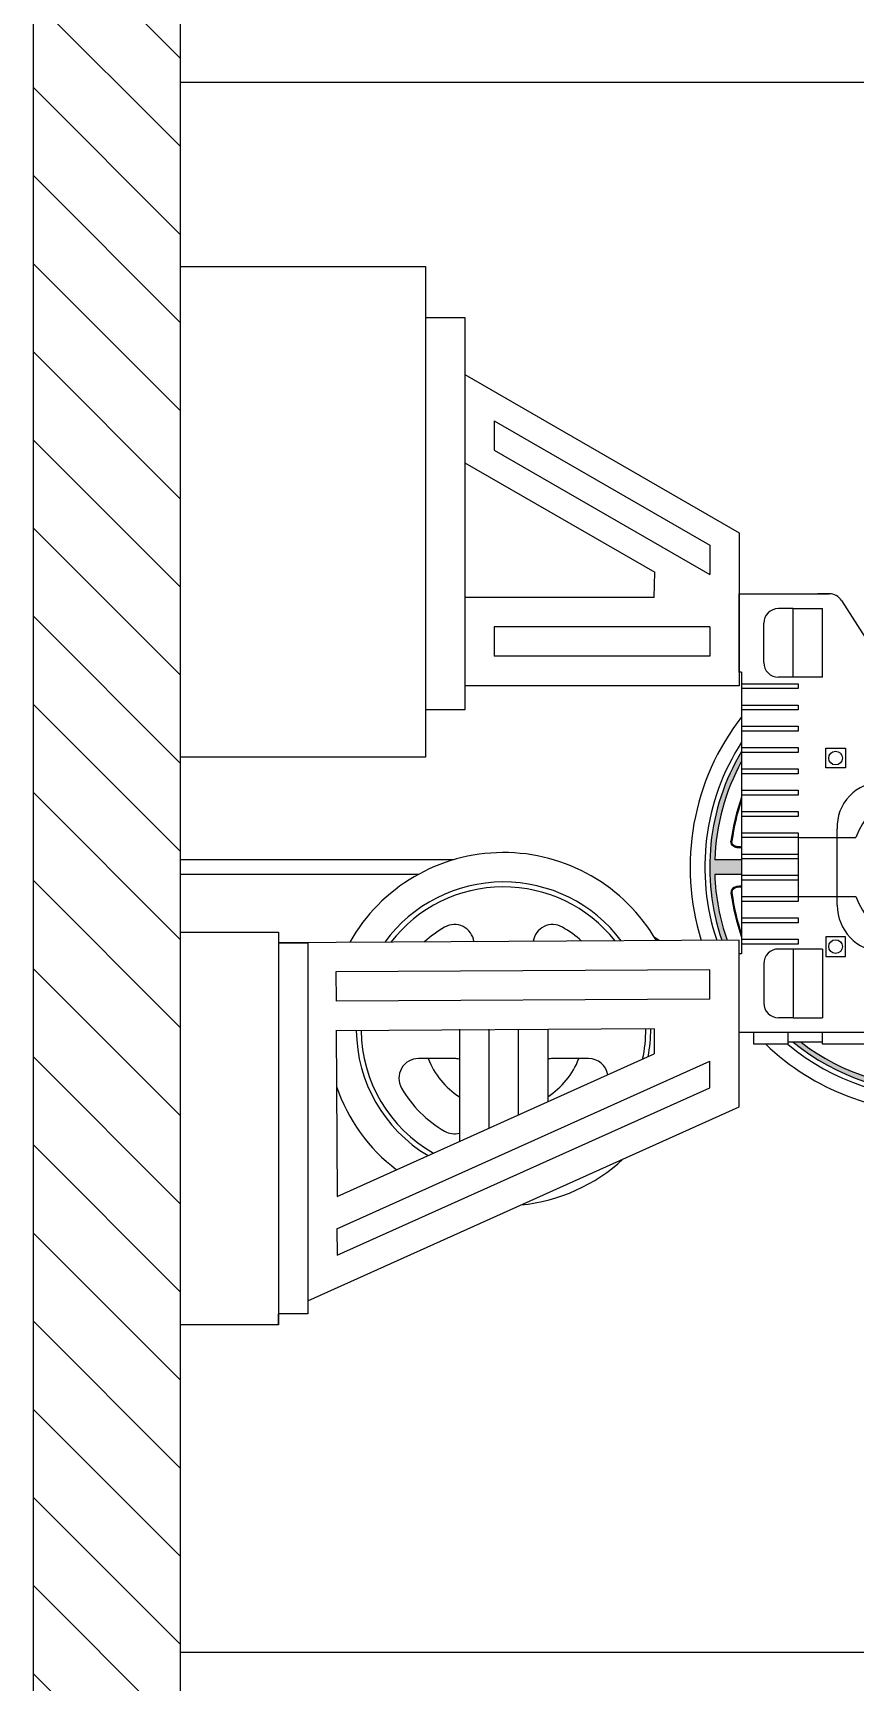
# Model space of a CAD drawing. Header units: metres. Extents: x 278.31 to 281.61, y 316.18 to 322.48.
# Drawn here: x 278.308 to 279.146, y 317.644 to 319.325 of the extents above; entities that cross this region are included whole.
import ezdxf

# ---------------------------------------------------------------- set-up
doc = ezdxf.new("R2010")
doc.units = ezdxf.units.M

msp = doc.modelspace()

# ---------------------------------------------------------------- hatches: boundary and pattern name
h = msp.add_hatch()
h.set_pattern_fill('ANSI31', color=256, scale=0.02, angle=-90.00000000000001)
h.set_pattern_definition([(315, (-39.3677562204075, 645.4768112431092), (0.04490128060534578, 0.04490128060534576), [])])
h.paths.add_polyline_path([(278.3076900402305, 316.1754462606381), (278.4576900402305, 316.1754462606381), (278.4576900402305, 322.4754462606381), (278.3076900402305, 322.4754462606381)])
at = {"linetype": 'Continuous'}
h = msp.add_hatch(color=256, dxfattribs=at)
h.dxf.hatch_style = 1
edge = h.paths.add_edge_path()
edge.add_line((279.0096168381135, 318.4008514166349), (279.0148994565419, 318.4008799366401))
edge.add_arc((279.22718432017, 318.4754462606381), 0.225000000000468, 181.9102131717187, 199.3541291799968, ccw=False)
edge.add_line((279.002309354911, 318.4679462606381), (279.0296843201695, 318.4679462606381))
edge.add_line((279.0296843201695, 318.4679462606381), (279.0296843201695, 318.4829462606381))
edge.add_line((279.0296843201695, 318.4829462606381), (279.002309354911, 318.4829462606381))
edge.add_arc((279.2271843201683, 318.4754462606384), 0.2249999999988145, 151.3754490465145, 178.0897868283686, ccw=False)
edge.add_line((279.0296843201695, 318.5832365663246), (279.0296843201695, 318.5933180129794))
edge.add_arc((279.2271843201696, 318.4754462606381), 0.230000000000095, 149.1704447355754, 198.9247100970864)
edge = h.paths.add_edge_path()
edge.add_line((279.0271290129809, 318.3724760024774), (279.0271333392811, 318.3619579130176))
edge.add_arc((279.2271843201696, 318.4754462606381), 0.230000000000095, 209.5661177407062, 209.5918457939369)
edge.add_line((279.0271843201695, 318.3618680937221), (279.0271843201695, 318.3723686199976))
edge.add_arc((279.22718432017, 318.4754462606381), 0.225000000000468, 207.2352858899424, 207.266044450686, ccw=False)
h = msp.add_hatch(color=256, dxfattribs=at)
h.dxf.hatch_style = 1
h.paths.add_polyline_path([(279.3837338331039, 318.3069462606381), (279.3762908257284, 318.3069462606381, -0.3590744260167439), (279.0902071322877, 318.2969462606381), (279.0821403613156, 318.2969462606381, 0.3738388149085967)])

# ---------------------------------------------------------------- linework, layer by layer
for p, q in [((278.3076900402305, 322.4754462606381), (278.3076900402305, 316.1754462606381)), ((278.4576900402305, 322.4754462606381), (278.4576900402305, 316.1754462606381)), ((278.4576900402305, 319.2754462606381), (281.4576900402305, 319.2754462606381)), ((278.4576900402305, 319.2754462606381), (278.4576900402305, 317.6754462606381)), ((278.4576900402305, 319.0875134869819), (278.7076900402305, 319.0875134869819)), ((278.7076900402305, 319.0875134869819), (278.7076900402305, 318.5875134869819)), ((278.7076900402305, 319.0355862606381), (278.7476900402305, 319.0355862606381)), ((278.7476900402305, 319.0355862606381), (278.7476900402305, 318.6355862606381)), ((278.7476900402305, 318.9775675959277), (279.0271843201695, 318.816201498168)), ((278.7776900402305, 318.9302470878521), (278.9972207540719, 318.8035009711204)), ((278.7776900402305, 318.930247087852), (278.7776900402305, 318.9002470878521)), ((278.7776900402305, 318.9002470878521), (278.9972207540719, 318.7735009711204)), ((278.7476900402305, 318.8875675959277), (278.9412273916249, 318.775828754002)), ((279.0271843201695, 318.816201498168), (279.0271843201695, 318.6602483832533)), ((278.9972207540719, 318.8035009711204), (278.9972207540719, 318.7735009711204)), ((278.9407134408149, 318.7502483832532), (278.9412273916249, 318.775828754002)), ((278.9407134408149, 318.7502483832532), (278.7476900402305, 318.7502483832533)), ((278.9972207540719, 318.7202483832533), (278.7776900402305, 318.7202483832532)), ((278.7776900402304, 318.7202483832532), (278.7776900402304, 318.6902483832533)), ((278.9972207540719, 318.7202483832533), (278.997220754072, 318.6902483832533)), ((278.997220754072, 318.6902483832533), (278.7776900402305, 318.6902483832532)), ((279.0271843201695, 318.6602483832533), (278.7476900402305, 318.6602483832533)), ((278.7476900402305, 318.6355862606381), (278.7076900402305, 318.6355862606381)), ((278.7076900402305, 318.5875134869819), (278.4576900402305, 318.5875134869819)), ((278.7363120107197, 318.4829462606381), (278.4576900402305, 318.4829462606381)), ((278.4576900402305, 318.4829462606381), (278.4576900402305, 318.4679462606381)), ((278.7002900482526, 318.4679462606381), (278.4576900402305, 318.4679462606381)), ((278.4576900402305, 318.409072918713), (278.5576900402305, 318.409072918713)), ((278.5576900402305, 318.409072918713), (278.5576900402307, 318.0090747699795)), ((279.0271843201695, 318.4009462606381), (278.5576900402305, 318.3984115367185)), ((278.5576900402305, 318.3984115367185), (278.5876900402305, 318.3984115367185)), ((278.5876900402305, 318.3984115367185), (278.5876900402305, 318.0200747699795)), ((278.9455754745071, 318.4005056676384), (278.9408954428241, 318.4037621475498)), ((279.0271872077047, 318.2309931457501), (279.0271173027273, 318.4009459398209)), ((278.9971297065771, 318.3707835634164), (278.6162932513594, 318.3687294339858)), ((278.6162932513594, 318.3687294339857), (278.6164134349286, 318.3387302245134)), ((278.9971420460216, 318.3407839390802), (278.9971297065771, 318.3707835634163)), ((278.9971420460216, 318.3407839390803), (278.6164134349286, 318.3387302245134)), ((279.0271843201694, 318.3254462606381), (279.027148346957, 318.3254712916745)), ((278.9407134408149, 318.3104788529302), (278.6161316561438, 318.308726488208)), ((278.6165336279391, 318.3087286583889), (278.6174507270661, 318.1398101048252)), ((278.7420881660761, 318.3102564171405), (278.7420881660761, 318.1958026177037)), ((278.7720881660761, 318.3102564171405), (278.7720881660761, 318.2092799115225)), ((278.8020881660761, 318.3102564171405), (278.8020881660761, 318.2227572053413)), ((278.8320881660761, 318.3102564171405), (278.8320881660762, 318.23623449916)), ((278.9407134408149, 318.3104788529302), (278.9407134408149, 318.2850336572865)), ((278.6173423064679, 318.106873140614), (278.9971680729848, 318.2775072557899)), ((278.6174507270661, 318.1398101048252), (278.9407134408149, 318.2850336572866)), ((278.7370881660762, 318.2802564171405), (278.7004856256439, 318.2802564171405)), ((278.8736907065083, 318.2802564171405), (278.8370881660761, 318.2802564171405)), ((278.9971792225258, 318.2504005216472), (278.9971680729848, 318.2775072557899)), ((279.0271625330662, 318.2909820608383), (279.0271872077047, 318.2909931457501)), ((278.6174507270661, 318.0798101048252), (278.9971792225257, 318.2504005216473)), ((278.5876900402304, 318.0335520637982), (279.0271872077047, 318.2309931457501)), ((278.617342306468, 318.1068731406141), (278.6174507270661, 318.0798101048252)), ((278.5576900402307, 318.0090747699795), (278.4576900402305, 318.0090729187817)), ((278.5576900402307, 318.0090747699795), (278.5576900402307, 318.0200747699795)), ((278.5876900402305, 318.0200747699795), (278.5576900402307, 318.0200747699795)), ((278.4576900402305, 317.6754462606381), (281.4576900402305, 317.6754462606381))]:
    msp.add_line(p, q)
for p, q in [((279.0271843201695, 318.6739462606381), (279.0271843201695, 318.7539462606381)), ((279.0271843201695, 318.7539462606381), (279.1189501317916, 318.7539462606381)), ((279.1189501317916, 318.7539462606381), (279.1071843201694, 318.7539462606381)), ((279.1316050541076, 318.746999393021), (279.1971843201695, 318.6439462606381)), ((279.0821843201695, 318.7389462606381), (279.0671843201695, 318.7389462606381)), ((279.0821843201695, 318.6689462606381), (279.0821843201695, 318.7389462606381)), ((279.0821843201695, 318.7389462606381), (279.1121843201694, 318.7389462606381)), ((279.1121843201694, 318.6689462606381), (279.1121843201694, 318.7389462606381)), ((279.0521843201694, 318.6839462606381), (279.0521843201694, 318.7239462606381)), ((279.0296843201695, 318.6739462606381), (279.0271843201695, 318.6739462606381)), ((279.0296843201695, 318.6739462606381), (279.0296843201695, 318.3869462606381)), ((279.0296843201695, 318.6622762606381), (279.0871843201695, 318.6622762606381)), ((279.0821843201695, 318.6689462606381), (279.0671843201695, 318.6689462606381)), ((279.1121843201694, 318.6689462606381), (279.0821843201695, 318.6689462606381)), ((279.0871843201695, 318.6622762606381), (279.0871843201695, 318.6572762606381)), ((279.0871843201695, 318.6572762606381), (279.0296843201695, 318.6572762606381)), ((279.0296843201695, 318.6405862606381), (279.0871843201695, 318.6405862606381)), ((279.0871843201695, 318.6355862606381), (279.0296843201695, 318.6355862606381)), ((279.0871843201695, 318.6405862606381), (279.0871843201695, 318.6355862606381)), ((279.0296843201695, 318.6188962606381), (279.0871843201695, 318.6188962606381)), ((279.0871843201695, 318.6138962606381), (279.0296843201695, 318.6138962606381)), ((279.0871843201695, 318.6188962606381), (279.0871843201695, 318.6138962606381)), ((279.0296843201695, 318.5972062606381), (279.0871843201695, 318.5972062606381)), ((279.0871843201695, 318.5972062606381), (279.0871843201695, 318.5922062606381)), ((279.1153974264753, 318.596551067072), (279.1353974264753, 318.596551067072)), ((279.1153974264753, 318.576551067072), (279.1153974264753, 318.596551067072)), ((279.1353974264753, 318.596551067072), (279.1353974264753, 318.576551067072)), ((279.0871843201695, 318.5922062606381), (279.0296843201695, 318.5922062606381)), ((279.0296843201695, 318.5755162606381), (279.0871843201695, 318.5755162606381)), ((279.0871843201695, 318.5705162606381), (279.0296843201695, 318.5705162606381)), ((279.0871843201695, 318.5755162606381), (279.0871843201695, 318.5705162606381)), ((279.1353974264753, 318.576551067072), (279.1153974264753, 318.576551067072)), ((279.0296843201695, 318.5538262606381), (279.0871843201695, 318.5538262606381)), ((279.0871843201695, 318.5488262606381), (279.0296843201695, 318.5488262606381)), ((279.0871843201695, 318.5538262606381), (279.0871843201695, 318.5488262606381)), ((279.0296843201695, 318.5321362606381), (279.0871843201695, 318.5321362606381)), ((279.0871843201695, 318.5271362606381), (279.0296843201695, 318.5271362606381)), ((279.0871843201695, 318.5321362606381), (279.0871843201695, 318.5271362606381)), ((279.0296843201695, 318.5104462606381), (279.0871843201695, 318.5104462606381)), ((279.0871843201695, 318.5104462606381), (279.0871843201695, 318.5054462606381)), ((279.1271843201695, 318.4365051180299), (279.1271843201695, 318.5143874032462)), ((279.0871843201695, 318.5054462606381), (279.0296843201695, 318.5054462606381)), ((279.0871843201695, 318.5054462606381), (279.1460676348356, 318.5054462606381)), ((279.0871843201695, 318.5054462606381), (279.0871843201695, 318.4754462606381)), ((279.0296843201695, 318.4829462606381), (279.002309354911, 318.4829462606381)), ((279.0296843201695, 318.4887562606381), (279.0871843201695, 318.4887562606381)), ((279.0871843201695, 318.4837562606381), (279.0296843201695, 318.4837562606381)), ((279.0296843201695, 318.4679462606381), (279.002309354911, 318.4679462606381)), ((279.0296843201695, 318.4670662606381), (279.0871843201695, 318.4670662606381)), ((279.0871843201695, 318.4620662606381), (279.0296843201695, 318.4620662606381)), ((279.0871843201695, 318.4754462606381), (279.0871843201695, 318.4454462606381)), ((279.0296843201695, 318.4453762606381), (279.0871843201695, 318.4453762606381)), ((279.0871843201695, 318.4454462606381), (279.1460676348356, 318.4454462606381)), ((279.0871843201695, 318.4453762606381), (279.0871843201695, 318.4403762606381)), ((279.0871843201695, 318.4403762606381), (279.0296843201695, 318.4403762606381)), ((279.0296843201695, 318.4236862606381), (279.0871843201695, 318.4236862606381)), ((279.0871843201695, 318.4186862606381), (279.0296843201695, 318.4186862606381)), ((279.0871843201695, 318.4236862606381), (279.0871843201695, 318.4186862606381)), ((279.0296843201695, 318.4019962606381), (279.0871843201695, 318.4019962606381)), ((279.0871843201695, 318.3969962606381), (279.0296843201695, 318.3969962606381)), ((279.0871843201695, 318.4019962606381), (279.0871843201695, 318.3969962606381)), ((279.1353974264753, 318.4043766789254), (279.1153974264753, 318.4043766789254)), ((279.1153974264753, 318.4043766789254), (279.1153974264753, 318.3843766789253)), ((279.1353974264753, 318.3843766789253), (279.1353974264753, 318.4043766789254)), ((279.0271843201695, 318.3069462606381), (279.0271843201695, 318.3869462606381)), ((279.0296843201695, 318.3869462606381), (279.0271843201695, 318.3869462606381)), ((279.0521843201694, 318.3769462606381), (279.0521843201694, 318.3369462606381)), ((279.0821843201695, 318.3919462606381), (279.0671843201695, 318.3919462606381)), ((279.1121843201694, 318.3919462606381), (279.0821843201695, 318.3919462606381)), ((279.0821843201695, 318.3919462606381), (279.0821843201695, 318.3219462606381)), ((279.1121843201694, 318.3919462606381), (279.1121843201694, 318.3219462606381)), ((279.1153974264753, 318.3843766789253), (279.1353974264753, 318.3843766789253)), ((279.0821843201695, 318.3219462606381), (279.0671843201695, 318.3219462606381)), ((279.0821843201695, 318.3219462606381), (279.1121843201694, 318.3219462606381)), ((279.2571843201695, 318.3069462606381), (279.0271843201695, 318.3069462606381)), ((279.0421843201694, 318.2949462606381), (279.0421843201694, 318.3069462606381)), ((279.0771843201695, 318.2949462606381), (279.0421843201694, 318.2949462606381)), ((279.0771843201695, 318.2949462606381), (279.0771843201695, 318.3069462606381)), ((279.1121843201694, 318.2969462606381), (279.0771843201695, 318.2969462606381)), ((279.1121843201694, 318.2949462606381), (279.1121843201694, 318.3069462606381)), ((279.1571843201694, 318.2949462606381), (279.1121843201694, 318.2949462606381))]:
    msp.add_line(p, q, dxfattribs=at)
for centre in [(279.1253974264753, 318.586551067072), (279.1253974264753, 318.3943766789253)]:
    msp.add_circle(centre, 0.007, dxfattribs=at)
for centre, radius, start, end in [((279.1189501317916, 318.7389462606381), 0.015, 32.47119228935182, 90), ((279.0671843201695, 318.7239462606381), 0.015, 90, 180), ((279.0671843201695, 318.6839462606381), 0.015, 180, 270), ((279.2271843201694, 318.4754462606381), 0.25, 142.1855114932143, 197.3875280850824), ((279.2271843201694, 318.4754462606381), 0.235, 147.1850820544747, 198.5145779200845), ((279.2271843201694, 318.4754462606381), 0.23, 149.1704447351674, 198.9247100970809), ((279.2271843201694, 318.4754462606381), 0.225, 151.3754490447691, 178.0897868298169), ((279.1722615722333, 318.5167914589737), 0.04514131298011557, 90, 183.052800913317), ((279.2271843201694, 318.4754462606381), 0.0864865113157001, 200.2962887465327, 159.7037112534672), ((279.2271843201694, 318.4754462606381), 0.21, 160.1316807487297, 172.7632472089652), ((279.2271843201694, 318.4754462606381), 0.209, 160.904757050492, 172.7632472089652), ((279.2271843201694, 318.4754462606381), 0.225, 181.9102131701831, 199.3541291800212), ((279.2271843201694, 318.4754462606381), 0.21, 187.2367527910348, 199.8683192512703), ((279.2271843201694, 318.4754462606381), 0.209, 187.2367527910348, 199.095242949508), ((279.1747972573232, 318.4365051180299), 0.04761293715378908, 180, 266.9471990866821), ((279.0671843201695, 318.3769462606381), 0.015, 90, 180), ((279.2271843201694, 318.4754462606381), 0.225, 207.2352858900539, 207.2660444517132), ((279.2271843201694, 318.4754462606381), 0.23, 209.5661177407375, 209.591845794607), ((279.2271843201694, 318.4754462606381), 0.235, 211.6506303710688, 211.672433425908), ((279.2271843201694, 318.4754462606381), 0.25, 216.8561510850181, 216.869897645845), ((279.0671843201695, 318.3369462606381), 0.015, 180, 270), ((279.2271843201694, 318.4754462606381), 0.25, 226.2198519627192, 317.6234574709305), ((279.2271843201694, 318.4754462606381), 0.235, 230.1822431119951, 314.1909040461297), ((279.2271843201694, 318.4754462606381), 0.23, 230.9036839924101, 312.8944616359536), ((279.2271843201694, 318.4754462606381), 0.225, 232.4981170137311, 311.5057785269867)]:
    msp.add_arc(centre, radius, start, end, dxfattribs=at)
for centre, radius, start, end in [((278.7870881660761, 318.3102564171405), 0.18, 30.08621630590815, 150.5324390346861), ((278.7870881660761, 318.3102564171405), 0.15, 36.88961779413837, 143.7290375464548), ((278.7870881660761, 318.3102564171405), 0.145, 38.37022144226281, 142.2484338983242), ((278.7870881660761, 318.3102564171405), 0.12, 119.9999999845599, 132.1557396587998), ((278.7370881660761, 318.3968589575727), 0.02, 7.55096612423871, 119.9999999845213), ((278.8370881660761, 318.3968589575727), 0.02, 60.00000001547867, 171.5057235948818), ((278.7870881660761, 318.3102564171405), 0.12, 48.46291568180822, 60.00000001543973), ((278.7870881660761, 318.3102564171405), 0.15, 180.5411674446501, 239.1568912217379), ((278.7870881660761, 318.3102564171405), 0.145, 180.5491619655438, 240.5505052163377), ((278.7870881660761, 318.3102564171405), 0.145, 347.8328392369454, 0.06949337503780656), ((278.7870881660761, 318.3102564171405), 0.15, 349.2264532315584, 0.07748789593083685), ((278.7004856256439, 318.2602564171405), 0.02, 90, 209.9999999845206), ((278.7870881660761, 318.3102564171405), 0.08242640687115427, 201.3436567400125, 236.9109709004386), ((278.7370881660762, 318.2602564171405), 0.02, 75.52248781443798, 90), ((278.8370881660761, 318.2602564171405), 0.02, 90, 104.477512185562), ((278.7870881660761, 318.3102564171405), 0.08242640687115427, 303.0890290995609, 338.6563432599875), ((278.8736907065083, 318.2602564171405), 0.02, 10.11624219389611, 90), ((278.7870881660761, 318.3102564171405), 0.1800000000000068, 198.9489496853954, 232.7182191078398), ((278.7870881660761, 318.3102564171405), 0.12, 209.9999999845586, 240.0000000154773), ((278.7370881660762, 318.2236538767082), 0.02, 240.0000000154786, 284.477512185562), ((278.7870881660761, 318.3102564171405), 0.1800000000000068, 275.6860391051786, 312.6973053480608)]:
    msp.add_arc(centre, radius, start, end)
for points, knots in [([(279.0296843201695, 318.4948249242597), (279.0259276480369, 318.4951119861888), (279.0240103931031, 318.4951587318008), (279.0206664254326, 318.49654850299), (279.0186168086353, 318.4992922121671), (279.0188571588955, 318.5018998780758)], [0.6863242479485498, 0.6863242479485498, 0.6863242479485498, 0.6863242479485498, 4.567120568965947, 12.23810747975774, 19.94678024538582, 19.94678024538582, 19.94678024538582, 19.94678024538582]), ([(279.0296843201695, 318.4958278349492), (279.0292078701835, 318.4958641847007), (279.0287821330924, 318.4958961222928), (279.0275971266217, 318.495983952426), (279.0269895747439, 318.496027284698), (279.0252862830333, 318.4961504068356), (279.0250016914175, 318.4961762917185), (279.0241960119016, 318.4963288054868), (279.0237885778596, 318.4964442242459), (279.0230164375247, 318.4967448920401), (279.0226510735735, 318.4969231985847), (279.0220544105514, 318.4972835177173), (279.02181813832, 318.4974454720383), (279.0213795950348, 318.4977870464773), (279.0211781176106, 318.4979610494769), (279.0208130860169, 318.4983283138343), (279.0206474791376, 318.4985232417208), (279.0202715848984, 318.4990709232567), (279.0200882306999, 318.4994487397429), (279.0198468507526, 318.5003878213314), (279.0197896902276, 318.5009524879164), (279.0198439459921, 318.5017049475045), (279.0198481516851, 318.5017561670203), (279.0198529380556, 318.501808096464)], [0.7126671678802154, 0.7126671678802154, 0.7126671678802154, 0.7126671678802154, 1.209652173671878, 1.209652173671878, 2.256308025118531, 2.256308025118531, 4.994904130859101, 4.994904130859101, 7.733500236599671, 7.733500236599671, 10.23501130419543, 10.23501130419543, 11.9230337773571, 11.9230337773571, 13.44730713516195, 13.44730713516195, 14.97158049296681, 14.97158049296681, 17.37277095940104, 17.37277095940104, 19.77396142583528, 19.77396142583528, 19.94678024538582, 19.94678024538582, 19.94678024538582, 19.94678024538582]), ([(279.0296843201695, 318.4560675970165), (279.0259276480369, 318.4557805350874), (279.0240103931031, 318.4557337894754), (279.0206664254326, 318.4543440182862), (279.0186168086353, 318.4516003091091), (279.0188571588955, 318.4489926432004)], [0.6863242479485498, 0.6863242479485498, 0.6863242479485498, 0.6863242479485498, 4.567120568965947, 12.23810747975774, 19.94678024538582, 19.94678024538582, 19.94678024538582, 19.94678024538582]), ([(279.0296843201695, 318.455064686327), (279.0292078701835, 318.4550283365755), (279.0287821330924, 318.4549963989834), (279.0275971266217, 318.4549085688502), (279.0269895747439, 318.4548652365782), (279.0252862830333, 318.4547421144406), (279.0250016914175, 318.4547162295577), (279.0241960119016, 318.4545637157894), (279.0237885778596, 318.4544482970302), (279.0230164375247, 318.4541476292362), (279.0226510735735, 318.4539693226915), (279.0220544105514, 318.4536090035589), (279.02181813832, 318.4534470492379), (279.0213795950348, 318.4531054747989), (279.0211781176106, 318.4529314717992), (279.0208130860169, 318.4525642074419), (279.0206474791376, 318.4523692795553), (279.0202715848984, 318.4518215980194), (279.0200882306999, 318.4514437815332), (279.0198468507526, 318.4505046999448), (279.0197896902276, 318.4499400333598), (279.0198439459921, 318.4491875737717), (279.0198481516851, 318.4491363542559), (279.0198529380556, 318.4490844248122)], [0.7126671678802154, 0.7126671678802154, 0.7126671678802154, 0.7126671678802154, 1.209652173671878, 1.209652173671878, 2.256308025118531, 2.256308025118531, 4.994904130859101, 4.994904130859101, 7.733500236599671, 7.733500236599671, 10.23501130419543, 10.23501130419543, 11.9230337773571, 11.9230337773571, 13.44730713516195, 13.44730713516195, 14.97158049296681, 14.97158049296681, 17.37277095940104, 17.37277095940104, 19.77396142583528, 19.77396142583528, 19.94678024538582, 19.94678024538582, 19.94678024538582, 19.94678024538582])]:
    msp.add_open_spline(points, degree=3, knots=knots, dxfattribs=at)

doc.saveas('drawing.dxf')
